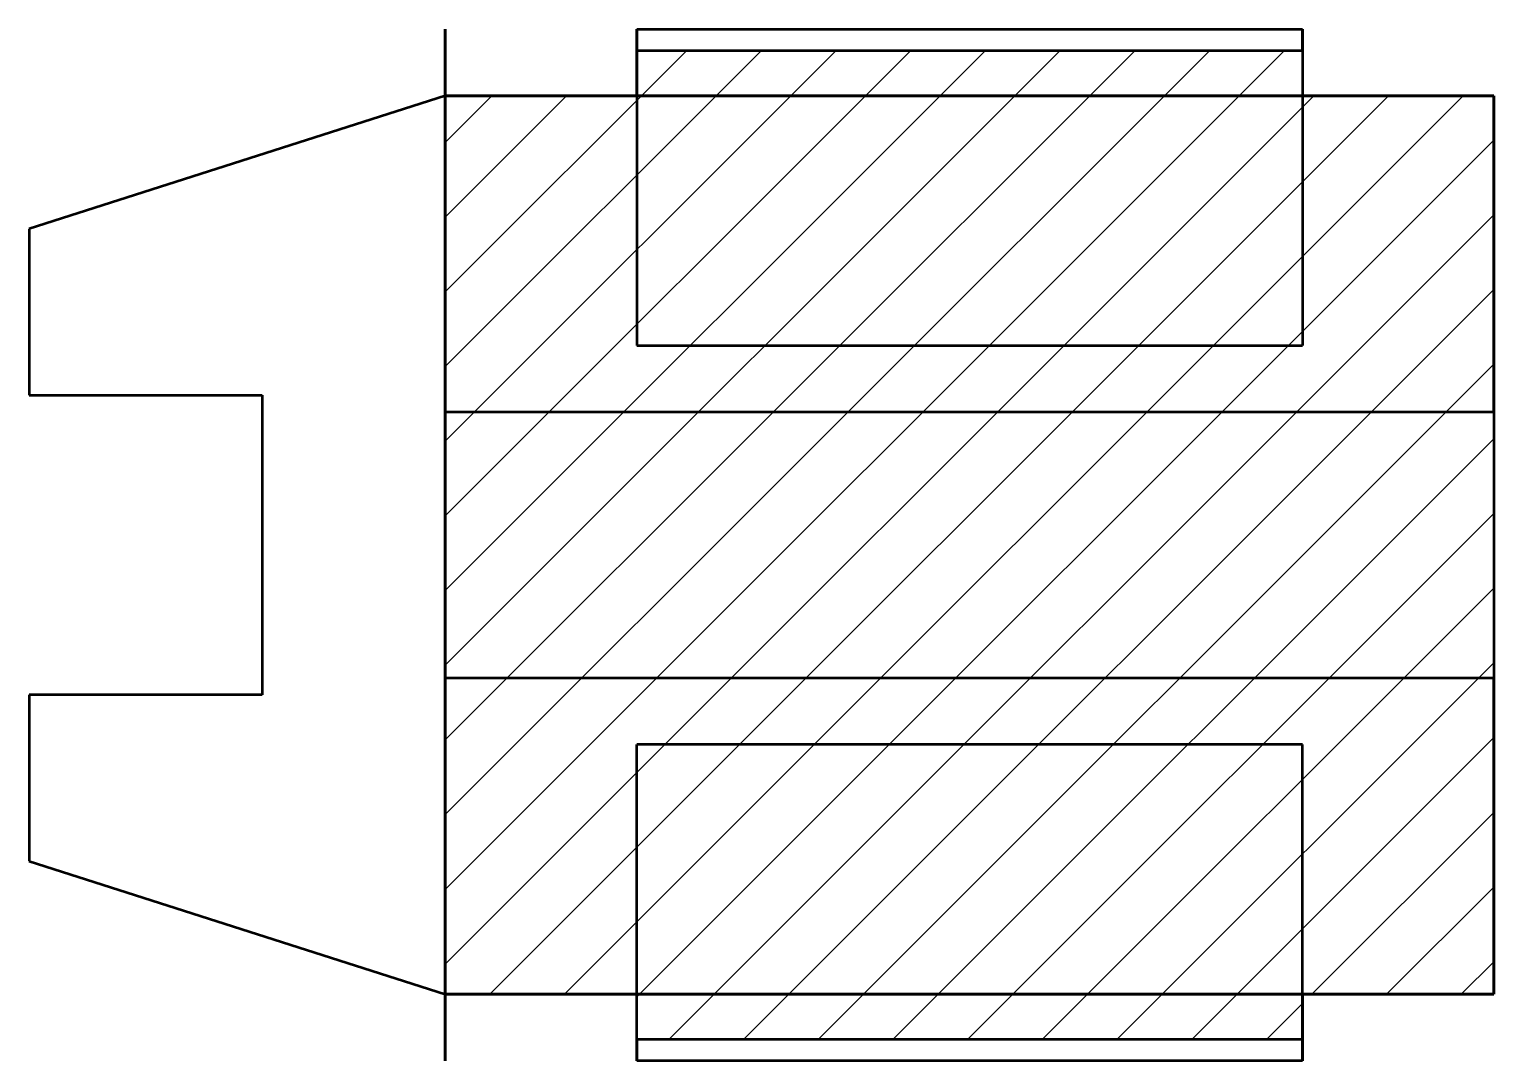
# Model space of a CAD drawing. Header units: millimetres. Extents: x -366.8 to -278.8, y 304.6 to 366.6.
import ezdxf

# ---------------------------------------------------------------- set-up
doc = ezdxf.new("R2010")
doc.units = ezdxf.units.MM
doc.linetypes.add('HIDDEN2', pattern=[4.7625, 3.175, -1.5875])
for name, color, linetype, lineweight in [('front-VIS', 7, 'Continuous', 50), ('kirtinys-VIS', 7, 'Continuous', 50), ('top-VIS', 7, 'Continuous', 50)]:
    doc.layers.add(name, color=color, linetype=linetype, lineweight=lineweight)
for name, color, linetype in [('kirtinys-HAT', 7, 'Continuous'), ('kirtinys-HID', 170, 'HIDDEN2'), ('top-HID', 170, 'HIDDEN2')]:
    doc.layers.add(name, color=color, linetype=linetype)

msp = doc.modelspace()

# ---------------------------------------------------------------- hatches: boundary and pattern name
at = {"layer": 'kirtinys-HAT', "extrusion": (0, -1.31582e-16, -1)}
h = msp.add_hatch(dxfattribs=at)
h.set_pattern_fill('ANSI31', color=256, style=0)
h.set_pattern_definition([(135, (-362.589, 0), (-2.245064, -2.245064), [])])
h.paths.add_polyline_path([(290.283, 365.316), (290.283, 362.589), (330.283, 362.589), (330.283, 365.316)])
h.paths.add_polyline_path([(330.283, 305.862), (330.283, 308.589), (290.283, 308.589), (290.283, 305.862)])
h.paths.add_polyline_path([(341.783, 362.589), (278.783, 362.589), (278.783, 308.589), (341.783, 308.589)])

# ---------------------------------------------------------------- linework, layer by layer
at = {"layer": 'front-VIS'}
for p, q in [((-341.783, 362.589, 14), (-341.783, 366.589, 36)), ((-341.783, 366.589, 48), (-341.783, 347.589, 48)), ((-341.783, 366.589, 36), (-341.783, 366.589, 48)), ((-341.783, 362.589, 10), (-341.783, 354.589, 10)), ((-341.783, 362.589, 10), (-341.783, 362.589)), ((-341.783, 354.589), (-341.783, 362.589)), ((-341.783, 362.589, 44), (-341.783, 343.589, 44)), ((-341.783, 362.589, 44), (-341.783, 362.589)), ((-341.783, 354.589, 10), (-341.783, 354.589)), ((-341.783, 344.589), (-341.783, 354.589)), ((-341.783, 354.589, 10), (-341.783, 344.589, 10)), ((-341.783, 347.589, 48), (-341.783, 347.589, 44)), ((-341.783, 344.589), (-341.783, 344.589, 10)), ((-341.783, 344.589, 10), (-341.783, 326.589, 10)), ((-341.783, 326.589), (-341.783, 344.589)), ((-341.783, 327.589, 44), (-341.783, 308.589, 44)), ((-341.783, 326.589, 10), (-341.783, 316.589, 10)), ((-341.783, 326.589, 10), (-341.783, 326.589)), ((-341.783, 316.589), (-341.783, 326.589)), ((-341.783, 323.589, 48), (-341.783, 323.589, 44)), ((-341.783, 304.589, 48), (-341.783, 323.589, 48)), ((-341.783, 308.589), (-341.783, 316.589)), ((-341.783, 316.589, 10), (-341.783, 308.589, 10)), ((-341.783, 316.589), (-341.783, 316.589, 10)), ((-341.783, 308.589, 14), (-341.783, 304.589, 36)), ((-341.783, 308.589, 10), (-341.783, 308.589)), ((-341.783, 308.589, 44), (-341.783, 308.589)), ((-341.783, 304.589, 36), (-341.783, 304.589, 48))]:
    msp.add_line(p, q, dxfattribs=at)
at = {"layer": 'front-VIS', "extrusion": (1, 0, 1.84294e-16)}
msp.add_arc((335.589, 44, -341.783), 8, 180, 0, dxfattribs=at)
at = {"layer": 'kirtinys-HID'}
for p, q in [((-330.283, 347.589, 29), (-330.283, 362.589, 29)), ((-290.283, 347.589, 29), (-290.283, 362.589, 29)), ((-330.283, 347.589, 29), (-290.283, 347.589, 29)), ((-341.783, 343.589, 29), (-278.783, 343.589, 29)), ((-278.783, 327.589, 29), (-341.783, 327.589, 29)), ((-330.283, 323.589, 29), (-330.283, 308.589, 29)), ((-290.283, 323.589, 29), (-330.283, 323.589, 29)), ((-290.283, 323.589, 29), (-290.283, 308.589, 29))]:
    msp.add_line(p, q, dxfattribs=at)
at = {"layer": 'kirtinys-VIS'}
for p, q in [((-330.283, 366.589, 29), (-290.283, 366.589, 29)), ((-330.283, 365.316, 29), (-330.283, 366.589, 29)), ((-290.283, 365.316, 29), (-290.283, 366.589, 29)), ((-330.283, 365.316, 29), (-290.283, 365.316, 29)), ((-330.283, 362.589, 29), (-330.283, 365.316, 29)), ((-290.283, 365.316, 29), (-290.283, 362.589, 29)), ((-341.783, 362.589, 29), (-278.783, 362.589, 29)), ((-341.783, 308.589, 29), (-341.783, 362.589, 29)), ((-290.283, 362.589, 29), (-330.283, 362.589, 29)), ((-278.783, 362.589, 29), (-278.783, 308.589, 29)), ((-278.783, 308.589, 29), (-341.783, 308.589, 29)), ((-330.283, 305.862, 29), (-330.283, 308.589, 29)), ((-330.283, 308.589, 29), (-290.283, 308.589, 29)), ((-290.283, 308.589, 29), (-290.283, 305.862, 29)), ((-330.283, 305.862, 29), (-330.283, 304.589, 29)), ((-290.283, 305.862, 29), (-330.283, 305.862, 29)), ((-290.283, 305.862, 29), (-290.283, 304.589, 29)), ((-290.283, 304.589, 29), (-330.283, 304.589, 29))]:
    msp.add_line(p, q, dxfattribs=at)
at = {"layer": 'top-HID'}
for p, q in [((-330.283, 362.589), (-290.283, 362.589)), ((-290.283, 362.589), (-330.283, 362.589)), ((-290.283, 308.589), (-330.283, 308.589)), ((-330.283, 308.589), (-290.283, 308.589))]:
    msp.add_line(p, q, dxfattribs=at)
at = {"layer": 'top-VIS'}
for p, q in [((-330.283, 366.589), (-330.283, 347.589)), ((-330.283, 366.589), (-290.283, 366.589)), ((-290.283, 366.589), (-290.283, 347.589)), ((-341.783, 362.589), (-366.783, 354.589)), ((-330.283, 362.589), (-341.783, 362.589)), ((-341.783, 362.589), (-341.783, 343.589)), ((-278.783, 362.589), (-290.283, 362.589)), ((-278.783, 343.589), (-278.783, 362.589)), ((-366.783, 354.589), (-366.783, 344.589)), ((-330.283, 347.589), (-290.283, 347.589)), ((-366.783, 344.589), (-352.783, 344.589)), ((-352.783, 344.589), (-352.783, 326.589)), ((-341.783, 343.589), (-278.783, 343.589)), ((-341.783, 327.589), (-341.783, 343.589)), ((-278.783, 343.589), (-278.783, 327.589)), ((-278.783, 327.589), (-341.783, 327.589)), ((-341.783, 327.589), (-341.783, 308.589)), ((-278.783, 308.589), (-278.783, 327.589)), ((-366.783, 326.589), (-366.783, 316.589)), ((-352.783, 326.589), (-366.783, 326.589)), ((-290.283, 323.589), (-330.283, 323.589)), ((-330.283, 304.589), (-330.283, 323.589)), ((-290.283, 304.589), (-290.283, 323.589)), ((-366.783, 316.589), (-341.783, 308.589)), ((-341.783, 308.589), (-330.283, 308.589)), ((-290.283, 308.589), (-278.783, 308.589)), ((-290.283, 304.589), (-330.283, 304.589))]:
    msp.add_line(p, q, dxfattribs=at)

doc.saveas('drawing.dxf')
